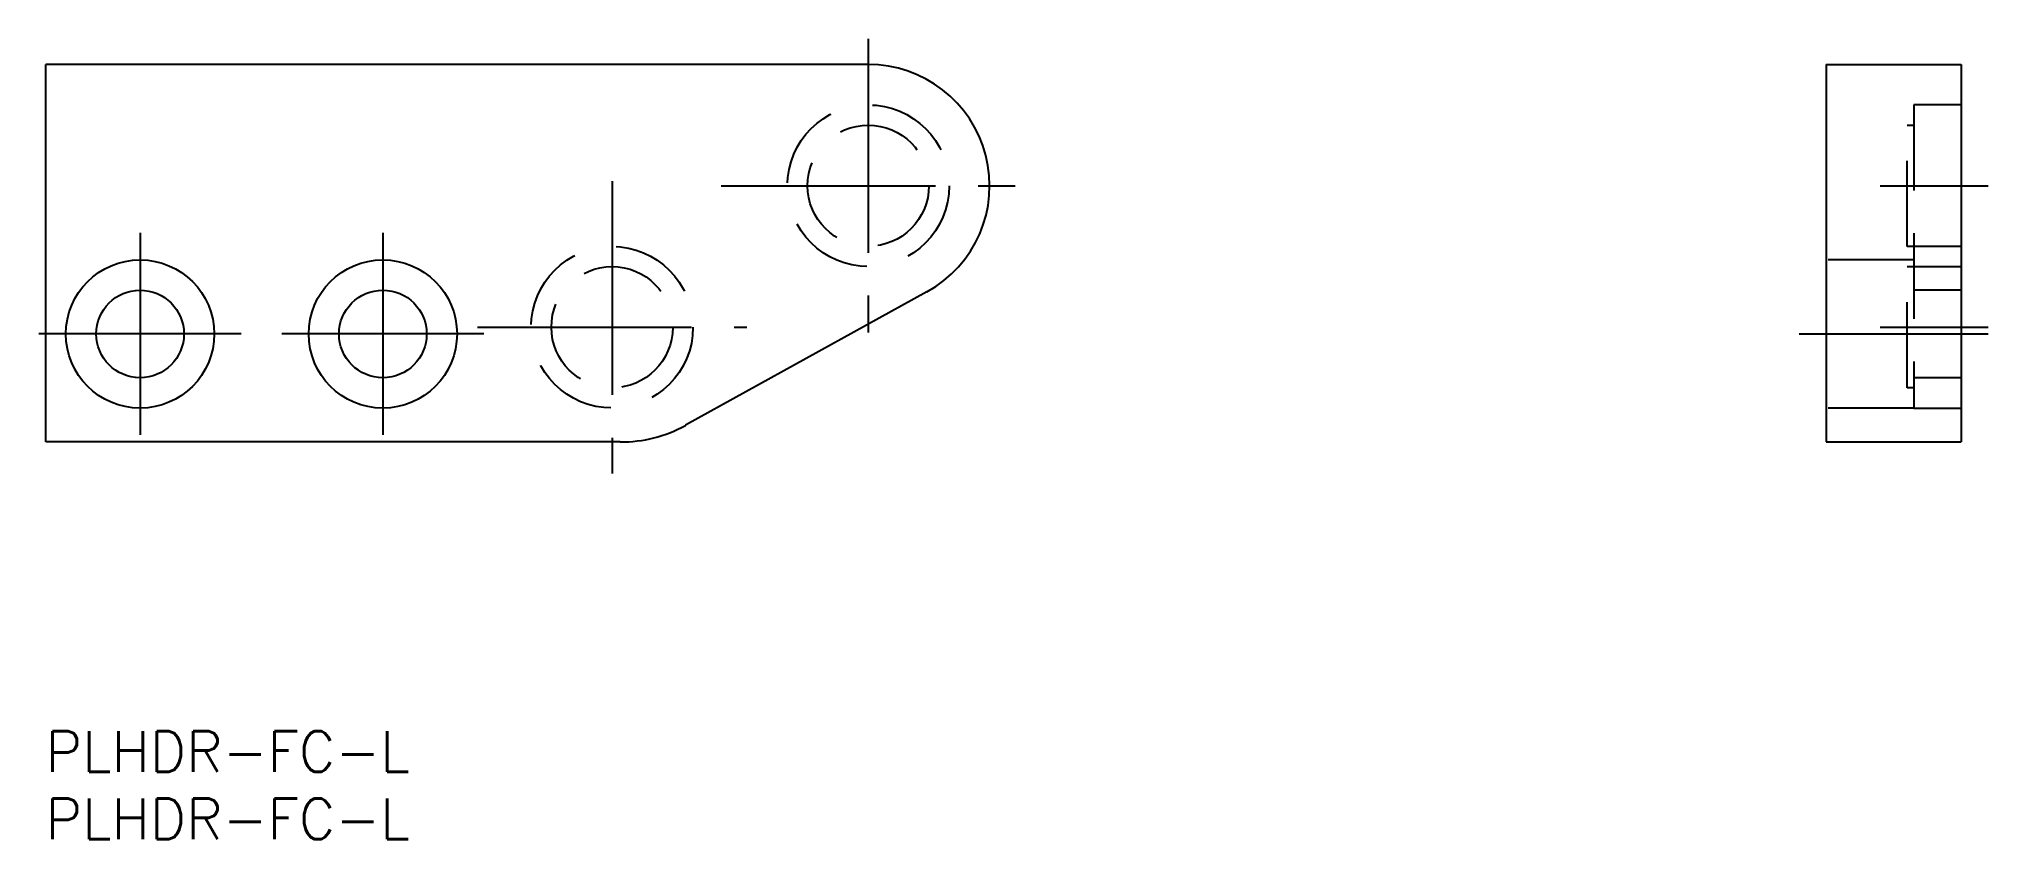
# Model space of a CAD drawing. Extents: x -1 to 144, y -8 to 139.
# Drawn here: x -0.5 to 144, y -8 to 51.4 of the extents above.
import ezdxf

# ---------------------------------------------------------------- set-up
doc = ezdxf.new("R2010")
doc.units = 0
doc.header["$LTSCALE"] = 0.5
doc.linetypes.add('CENTER', pattern=[50.8, 31.75, -6.35, 6.35, -6.35])
doc.linetypes.add('DASHED', pattern=[19.05, 12.7, -6.35])
doc.layers.get('0').update_dxf_attribs({"linetype": 'CONTINUOUS'})
doc.layers.add('CENTER', color=1, linetype='CENTER')
doc.styles.get("Standard").update_dxf_attribs({"font": 'txt.shx', "height": 3, "bigfont": 'bigfont.shx'})

# ---------------------------------------------------------------- blocks, each defined once
blk = doc.blocks.new('*U22')
at = {"color": 7, "linetype": 'CONTINUOUS'}
blk.add_text('PLHDR-FC-L', height=3, dxfattribs=at).set_placement((0, -3))
blk = doc.blocks.new('*U23')
at = {"color": 7, "linetype": 'CONTINUOUS'}
blk.add_text('PLHDR-FC-L', height=3, dxfattribs=at).set_placement((0, -8))

msp = doc.modelspace()

# ---------------------------------------------------------------- linework, layer by layer
at = {"color": 7, "linetype": 'CONTINUOUS'}
for p, q in [((0, 21.49), (0, 49.49)), ((61, 49.49), (0, 49.49)), ((132.04, 49.49), (132.04, 21.49)), ((132.04, 49.49), (142.04, 49.49)), ((142.04, 49.49), (142.04, 21.49)), ((65.35, 32.61), (47.44, 22.71)), ((42.6, 21.49), (0, 21.49)), ((132.04, 21.49), (142.04, 21.49))]:
    msp.add_line(p, q, dxfattribs=at)
at = {"color": 3, "linetype": 'DASHED'}
for p, q in [((138.54, 46.49), (138.54, 23.99)), ((142.04, 46.49), (138.54, 46.49)), ((138.04, 35.99), (138.04, 44.99)), ((138.04, 44.99), (138.54, 44.99)), ((138.54, 34.99), (132.04, 34.99)), ((142.04, 35.99), (138.04, 35.99)), ((138.04, 25.49), (138.04, 34.49)), ((138.04, 34.49), (142.04, 34.49)), ((142.04, 32.74), (138.54, 32.74)), ((142.04, 26.24), (138.54, 26.24)), ((138.54, 25.49), (138.04, 25.49)), ((138.54, 23.99), (132.04, 23.99)), ((138.54, 23.99), (142.04, 23.99))]:
    msp.add_line(p, q, dxfattribs=at)
for centre, radius in [((61, 40.49), 6), ((61, 40.49), 4.5), ((42, 29.99), 6), ((42, 29.99), 4.5)]:
    msp.add_circle(centre, radius, dxfattribs=at)
at = {"color": 7, "linetype": 'CONTINUOUS'}
for centre, radius in [((7, 29.49), 5.5), ((25, 29.49), 5.5), ((7, 29.49), 3.25), ((25, 29.49), 3.25)]:
    msp.add_circle(centre, radius, dxfattribs=at)
for centre, radius, start, end in [((61, 40.49), 9, 298.9264, 90), ((42.74, 31.1), 9.62, 269.1569, 299.2135)]:
    msp.add_arc(centre, radius, start, end, dxfattribs=at)
at = {"layer": 'CENTER', "color": 1, "linetype": 'CENTER'}
for p, q in [((61, 51.39), (61, 29.59)), ((42, 40.84), (42, 19.14)), ((50.1, 40.49), (71.9, 40.49)), ((136.04, 40.49), (144.04, 40.49)), ((7, 36.99), (7, 21.99)), ((25, 36.99), (25, 21.99)), ((14.5, 29.49), (-0.5, 29.49)), ((32.5, 29.49), (17.5, 29.49)), ((32.01, 29.99), (51.99, 29.99)), ((130.04, 29.49), (144.04, 29.49)), ((136.04, 29.99), (144.04, 29.99))]:
    msp.add_line(p, q, dxfattribs=at)

# ---------------------------------------------------------------- block references
at = {"color": 7, "linetype": 'CONTINUOUS'}
for name in ['*U22', '*U23']:
    msp.add_blockref(name, (0, 0), dxfattribs=at)

doc.saveas('drawing.dxf')
